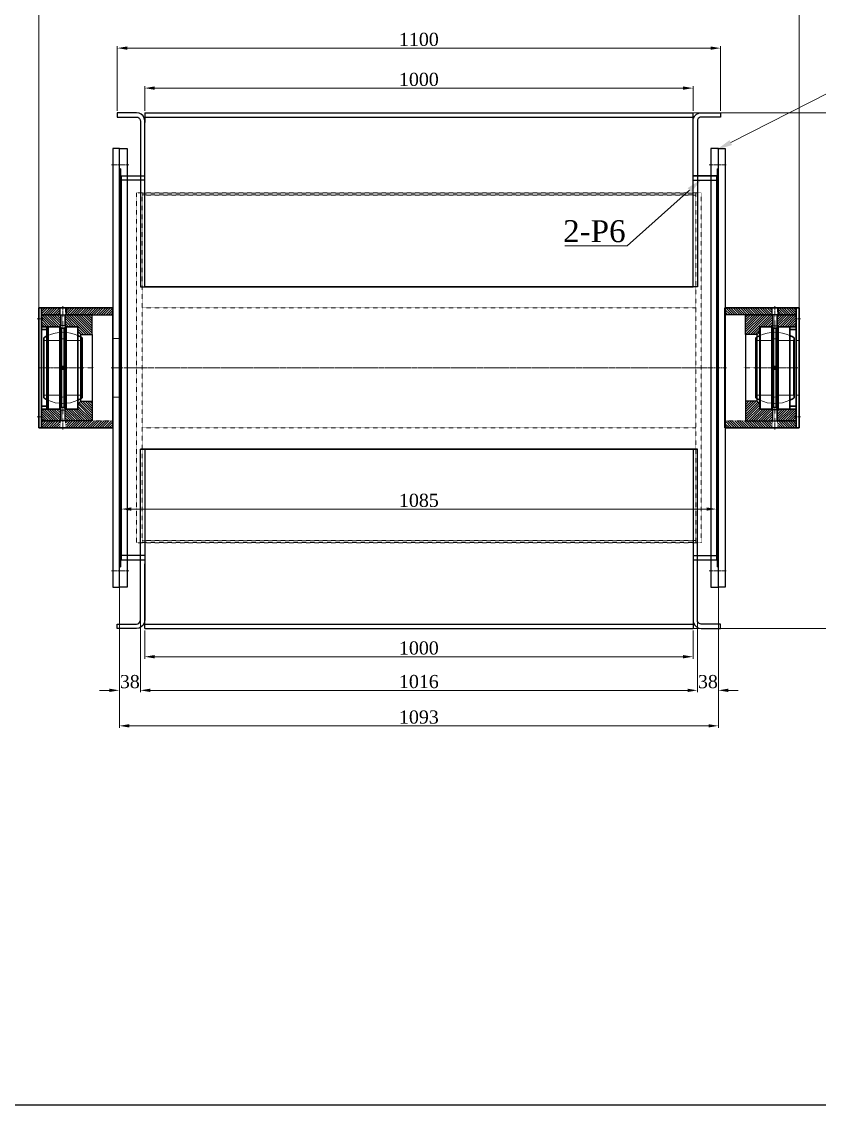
# Model space of a CAD drawing. Header units: inches. Extents: x 36705 to 45095, y -12195 to 29758.
# Drawn here: x 38234 to 39689, y 21218 to 23193 of the extents above; entities that cross this region are included whole.
import ezdxf

# ---------------------------------------------------------------- set-up
doc = ezdxf.new("R2010")
doc.units = ezdxf.units.IN
doc.header["$MEASUREMENT"] = 0
for name, pattern in [('AM_ISO08W050x2', [9, 6, -0.75, 1.5, -0.75]), ('CENTER', [2, 1.25, -0.25, 0.25, -0.25]), ('HIDDEN', [0.375, 0.25, -0.125])]:
    doc.linetypes.add(name, pattern=pattern)
doc.layers.get('Defpoints').update_dxf_attribs({"lineweight": 5})
for name, color, linetype, lineweight in [('2d ConnectionPoints', 7, 'Continuous', 50), ('AM_0', 7, 'Continuous', 30), ('AM_3', 6, 'HIDDEN', 15), ('AM_4', 3, 'Continuous', 15), ('AM_5', 3, 'Continuous', 15), ('AM_7', 4, 'CENTER', 15), ('AM_9', 253, 'Continuous', 0)]:
    doc.layers.add(name, color=color, linetype=linetype, lineweight=lineweight)
doc.layers.add('TEXT', color=20, linetype='Continuous')
doc.styles.add('Chu va so', font='arial.ttf')
doc.styles.get("Standard").update_dxf_attribs({"font": 'arial.ttf'})
doc.styles.add('TCVN', font='times.ttf')
doc.dimstyles.new('Hien', dxfattribs={"dimtxt": 20, "dimasz": 15, "dimexe": 3, "dimexo": 3, "dimgap": 3, "dimtad": 1, "dimtoh": 1, "dimdec": 0, "dimzin": 0, "dimdsep": 46, "dimtxsty": 'TCVN', "dimcen": 0, "dimclrd": 8, "dimclre": 250, "dimclrt": 41, "dimadec": 0, "dimazin": 0, "dimtfac": 1, "dimtdec": 0, "dimtofl": 0, "dimtmove": 1, "dimatfit": 3, "dimfxl": 1, "dimtolj": 1, "dimtzin": 0, "dimlwd": 9, "dimlwe": 9, "dimarcsym": 0})

# ---------------------------------------------------------------- blocks, each defined once
blk = doc.blocks.new('*D130')
at = {"color": 250, "lineweight": 9, "transparency": 16777216}
for p, q in [((38458.4, 23031), (38458.4, 23075.8)), ((39458.4, 23031), (39458.4, 23075.8))]:
    blk.add_line(p, q, dxfattribs=at)
at = {"color": 8, "lineweight": 9, "transparency": 16777216}
blk.add_line((39440.4, 23072.2), (38476.4, 23072.2), dxfattribs=at)
at = {"color": 8, "transparency": 16777216}
for points in [[(38476.4, 23075.2), (38476.4, 23069.2), (38458.4, 23072.2)], [(39440.4, 23075.2), (39440.4, 23069.2), (39458.4, 23072.2)]]:
    blk.add_solid(points, dxfattribs=at)
at = {"layer": 'Defpoints', "color": 0, "transparency": 16777216}
for p in [(38458.4, 23072.2), (38458.4, 23027.4), (39458.4, 23027.4)]:
    blk.add_point(p, dxfattribs=at)
at = {"color": 41, "transparency": 16777216, "insert": (38958.4, 23088), "char_height": 24, "attachment_point": 5, "style": 'TCVN'}
blk.add_mtext('\\A1;1000', dxfattribs=at)
blk = doc.blocks.new('*D131')
at = {"color": 250, "lineweight": 9, "transparency": 16777216}
for p, q in [((38408.4, 23031), (38408.4, 23148.7)), ((39508.4, 23031), (39508.4, 23148.7))]:
    blk.add_line(p, q, dxfattribs=at)
at = {"color": 8, "lineweight": 9, "transparency": 16777216}
blk.add_line((38426.4, 23145.1), (39490.4, 23145.1), dxfattribs=at)
at = {"color": 8, "transparency": 16777216}
for points in [[(38426.4, 23148.1), (38426.4, 23142.1), (38408.4, 23145.1)], [(39490.4, 23148.1), (39490.4, 23142.1), (39508.4, 23145.1)]]:
    blk.add_solid(points, dxfattribs=at)
at = {"layer": 'Defpoints', "color": 0, "transparency": 16777216}
for p in [(39508.4, 23145.1), (38408.4, 23027.4), (39508.4, 23027.4)]:
    blk.add_point(p, dxfattribs=at)
at = {"color": 41, "transparency": 16777216, "insert": (38958.4, 23160.9), "char_height": 24, "attachment_point": 5, "style": 'TCVN'}
blk.add_mtext('\\A1;1100', dxfattribs=at)
blk = doc.blocks.new('*D78')
at = {"color": 250, "lineweight": 9, "transparency": 16777216}
for p, q in [((38265.1, 22634.4), (38265.1, 23226.8)), ((39651.7, 22629.3), (39651.7, 23226.8))]:
    blk.add_line(p, q, dxfattribs=at)
at = {"color": 8, "lineweight": 9, "transparency": 16777216}
blk.add_line((38283.1, 23223.2), (39633.7, 23223.2), dxfattribs=at)
at = {"color": 8, "transparency": 16777216}
for points in [[(38283.1, 23226.2), (38283.1, 23220.2), (38265.1, 23223.2)], [(39633.7, 23226.2), (39633.7, 23220.2), (39651.7, 23223.2)]]:
    blk.add_solid(points, dxfattribs=at)
at = {"layer": 'Defpoints', "color": 0, "transparency": 16777216}
for p in [(39651.7, 23223.2), (38265.1, 22630.8), (39651.7, 22625.7)]:
    blk.add_point(p, dxfattribs=at)
at = {"color": 41, "transparency": 16777216, "insert": (38958.4, 23239.1), "char_height": 24, "attachment_point": 5, "style": 'TCVN'}
blk.add_mtext('\\A1;1387', dxfattribs=at)
blk = doc.blocks.new('*D132')
at = {"color": 250, "lineweight": 9, "transparency": 16777216}
for p, q in [((38412.1, 22165), (38412.1, 21906.3)), ((39504.7, 22165), (39504.7, 21906.3))]:
    blk.add_line(p, q, dxfattribs=at)
at = {"color": 8, "lineweight": 9, "transparency": 16777216}
blk.add_line((38430.1, 21909.9), (39486.7, 21909.9), dxfattribs=at)
at = {"color": 8, "transparency": 16777216}
for points in [[(38430.1, 21912.9), (38430.1, 21906.9), (38412.1, 21909.9)], [(39486.7, 21912.9), (39486.7, 21906.9), (39504.7, 21909.9)]]:
    blk.add_solid(points, dxfattribs=at)
at = {"layer": 'Defpoints', "color": 0, "transparency": 16777216}
for p in [(38412.1, 22168.6), (39504.7, 22168.6), (39504.7, 21909.9)]:
    blk.add_point(p, dxfattribs=at)
at = {"color": 41, "transparency": 16777216, "insert": (38958.4, 21925.8), "char_height": 24, "attachment_point": 5, "style": 'TCVN'}
blk.add_mtext('\\A1;1093', dxfattribs=at)
blk = doc.blocks.new('*D133')
at = {"color": 250, "lineweight": 9, "transparency": 16777216}
for p, q in [((38412.1, 22169), (38412.1, 21971)), ((38450.4, 22169), (38450.4, 21971))]:
    blk.add_line(p, q, dxfattribs=at)
at = {"color": 8, "lineweight": 9, "transparency": 16777216}
for p, q in [((38394.1, 21974.6), (38376.1, 21974.6)), ((38468.4, 21974.6), (38486.4, 21974.6))]:
    blk.add_line(p, q, dxfattribs=at)
at = {"color": 8, "transparency": 16777216}
for points in [[(38394.1, 21977.6), (38394.1, 21971.6), (38412.1, 21974.6)], [(38468.4, 21977.6), (38468.4, 21971.6), (38450.4, 21974.6)]]:
    blk.add_solid(points, dxfattribs=at)
at = {"layer": 'Defpoints', "color": 0, "transparency": 16777216}
for p in [(38412.1, 22172.6), (38450.4, 22172.6), (38450.4, 21974.6)]:
    blk.add_point(p, dxfattribs=at)
at = {"color": 41, "transparency": 16777216, "insert": (38431.2, 21990.4), "char_height": 24, "attachment_point": 5, "style": 'TCVN'}
blk.add_mtext('\\A1;38', dxfattribs=at)
blk = doc.blocks.new('*D134')
at = {"color": 250, "lineweight": 9, "transparency": 16777216}
for p, q in [((38450.4, 22169), (38450.4, 21971)), ((39466.4, 22147.5), (39466.4, 21971))]:
    blk.add_line(p, q, dxfattribs=at)
at = {"color": 8, "lineweight": 9, "transparency": 16777216}
blk.add_line((38468.4, 21974.6), (39448.4, 21974.6), dxfattribs=at)
at = {"color": 8, "transparency": 16777216}
for points in [[(38468.4, 21977.6), (38468.4, 21971.6), (38450.4, 21974.6)], [(39448.4, 21977.6), (39448.4, 21971.6), (39466.4, 21974.6)]]:
    blk.add_solid(points, dxfattribs=at)
at = {"layer": 'Defpoints', "color": 0, "transparency": 16777216}
for p in [(38450.4, 22172.6), (39466.4, 22151.1), (39466.4, 21974.6)]:
    blk.add_point(p, dxfattribs=at)
at = {"color": 41, "transparency": 16777216, "insert": (38958.4, 21990.5), "char_height": 24, "attachment_point": 5, "style": 'TCVN'}
blk.add_mtext('\\A1;1016', dxfattribs=at)
blk = doc.blocks.new('*D135')
at = {"color": 250, "lineweight": 9, "transparency": 16777216}
for p, q in [((39504.7, 22169.9), (39504.7, 21971)), ((39466.4, 22147.5), (39466.4, 21971))]:
    blk.add_line(p, q, dxfattribs=at)
at = {"color": 8, "lineweight": 9, "transparency": 16777216}
for p, q in [((39448.4, 21974.6), (39430.4, 21974.6)), ((39522.7, 21974.6), (39540.7, 21974.6))]:
    blk.add_line(p, q, dxfattribs=at)
at = {"color": 8, "transparency": 16777216}
for points in [[(39448.4, 21977.6), (39448.4, 21971.6), (39466.4, 21974.6)], [(39522.7, 21977.6), (39522.7, 21971.6), (39504.7, 21974.6)]]:
    blk.add_solid(points, dxfattribs=at)
at = {"layer": 'Defpoints', "color": 0, "transparency": 16777216}
for p in [(39504.7, 22173.5), (39466.4, 22151.1), (39504.7, 21974.6)]:
    blk.add_point(p, dxfattribs=at)
at = {"color": 41, "transparency": 16777216, "insert": (39485.5, 21990.4), "char_height": 24, "attachment_point": 5, "style": 'TCVN'}
blk.add_mtext('\\A1;38', dxfattribs=at)
blk = doc.blocks.new('*D136')
at = {"color": 250, "lineweight": 9, "transparency": 16777216}
for p, q in [((38458.4, 22083.8), (38458.4, 22032.3)), ((39458.4, 22083.8), (39458.4, 22032.3))]:
    blk.add_line(p, q, dxfattribs=at)
at = {"color": 8, "lineweight": 9, "transparency": 16777216}
blk.add_line((39440.4, 22035.9), (38476.4, 22035.9), dxfattribs=at)
at = {"color": 8, "transparency": 16777216}
for points in [[(38476.4, 22038.9), (38476.4, 22032.9), (38458.4, 22035.9)], [(39440.4, 22038.9), (39440.4, 22032.9), (39458.4, 22035.9)]]:
    blk.add_solid(points, dxfattribs=at)
at = {"layer": 'Defpoints', "color": 0, "transparency": 16777216}
for p in [(38458.4, 22087.4), (39458.4, 22087.4), (38458.4, 22035.9)]:
    blk.add_point(p, dxfattribs=at)
at = {"color": 41, "transparency": 16777216, "insert": (38958.4, 22051.7), "char_height": 24, "attachment_point": 5, "style": 'TCVN'}
blk.add_mtext('\\A1;1000', dxfattribs=at)
blk = doc.blocks.new('*D137')
at = {"color": 250, "lineweight": 9, "transparency": 16777216}
for p, q in [((38415.9, 22219.2), (38415.9, 22308.6)), ((39501, 22219.2), (39501, 22308.6))]:
    blk.add_line(p, q, dxfattribs=at)
at = {"color": 8, "lineweight": 9, "transparency": 16777216}
blk.add_line((38433.9, 22305), (39483, 22305), dxfattribs=at)
at = {"color": 8, "transparency": 16777216}
for points in [[(38433.9, 22308), (38433.9, 22302), (38415.9, 22305)], [(39483, 22308), (39483, 22302), (39501, 22305)]]:
    blk.add_solid(points, dxfattribs=at)
at = {"layer": 'Defpoints', "color": 0, "transparency": 16777216}
for p in [(39501, 22305), (38415.9, 22215.6), (39501, 22215.6)]:
    blk.add_point(p, dxfattribs=at)
at = {"color": 41, "transparency": 16777216, "insert": (38958.4, 22320.8), "char_height": 24, "attachment_point": 5, "style": 'TCVN'}
blk.add_mtext('\\A1;1085', dxfattribs=at)
blk = doc.blocks.new('*D138')
at = {"color": 250, "lineweight": 9, "transparency": 16777216}
for p, q in [((39370.9, 23027.4), (39832.1, 23027.4)), ((39370.9, 22087.4), (39832.1, 22087.4))]:
    blk.add_line(p, q, dxfattribs=at)
at = {"color": 8, "lineweight": 9, "transparency": 16777216}
blk.add_line((39828.5, 23009.4), (39828.5, 22105.4), dxfattribs=at)
at = {"color": 8, "transparency": 16777216}
for points in [[(39825.5, 23009.4), (39831.5, 23009.4), (39828.5, 23027.4)], [(39825.5, 22105.4), (39831.5, 22105.4), (39828.5, 22087.4)]]:
    blk.add_solid(points, dxfattribs=at)
at = {"layer": 'Defpoints', "color": 0, "transparency": 16777216}
for p in [(39367.3, 23027.4), (39367.3, 22087.4), (39828.5, 22087.4)]:
    blk.add_point(p, dxfattribs=at)
at = {"color": 41, "transparency": 16777216, "insert": (39812.6, 22557.4), "char_height": 24, "attachment_point": 5, "rotation": 90, "style": 'TCVN'}
blk.add_mtext('\\A1;940', dxfattribs=at)
blk = doc.blocks.new('*D83')
at = {"color": 8, "lineweight": 9, "transparency": 16777216}
for p, q in [((39705.2, 23063.8), (39527.2, 22972.9)), ((39817.6, 23063.8), (39705.2, 23063.8))]:
    blk.add_line(p, q, dxfattribs=at)
at = {"color": 8, "transparency": 16777216}
blk.add_solid([(39525, 22977.4), (39529.5, 22968.5), (39500.5, 22959.3)], dxfattribs=at)
at = {"layer": 'Defpoints', "color": 0, "transparency": 16777216}
for p in [(39500.1, 22959.1), (39500.5, 22959.3)]:
    blk.add_point(p, dxfattribs=at)
at = {"color": 41, "transparency": 16777216, "insert": (39764.4, 23090.1), "char_height": 40, "attachment_point": 5, "style": 'TCVN'}
blk.add_mtext('\\A1;2-P5', dxfattribs=at)
blk = doc.blocks.new('*D84')
at = {"color": 8, "lineweight": 9, "transparency": 16777216}
for p, q in [((39338.4, 22784.9), (39451.9, 22886.3)), ((39224.4, 22784.9), (39338.4, 22784.9))]:
    blk.add_line(p, q, dxfattribs=at)
at = {"color": 8, "transparency": 16777216}
blk.add_solid([(39448.6, 22890.1), (39455.2, 22882.6), (39474.3, 22906.3)], dxfattribs=at)
at = {"layer": 'Defpoints', "color": 0, "transparency": 16777216}
for p in [(39474.3, 22906.3), (39474.6, 22906.7)]:
    blk.add_point(p, dxfattribs=at)
at = {"color": 41, "transparency": 16777216, "insert": (39278.4, 22811.2), "char_height": 40, "attachment_point": 5, "style": 'TCVN'}
blk.add_mtext('\\A1;2-P6', dxfattribs=at)
blk = doc.blocks.new('1_GE_100_ES_2RS_ir_0_in_SKF_GE_100_ES_2RS_4')
at = {"layer": 'AM_0'}
for p, q in [((-35, 54.8), (-35, -54.8)), ((35, 54.8), (35, -54.8))]:
    blk.add_line(p, q, dxfattribs=at)
for start, end in [(115.029, 122.579), (57.421, 64.971), (237.421, 244.971), (295.029, 302.579)]:
    blk.add_arc((0, 0), 65, start, end, dxfattribs=at)
at = {"layer": 'AM_7'}
blk.add_line((-38.5, 0), (38.5, 0), dxfattribs=at)
at = {"layer": 'AM_9'}
for p, q in [((-5.7, 50), (-34, 50)), ((-34, 50), (-34, -50)), ((-5.7, 50), (-5.7, -50)), ((34, 50), (5.7, 50)), ((5.7, 50), (5.7, -50)), ((34, 50), (34, -50)), ((-34, -50), (-5.7, -50)), ((5.7, -50), (34, -50))]:
    blk.add_line(p, q, dxfattribs=at)
for centre, radius, start, end in [((0, 0), 65, 64.971, 115.029), ((-34, 51), 1, 180, 270), ((0, 46.5), 6.64, 31.7187, 148.2813), ((34, 51), 1, 270, 360), ((0, 0), 2.5, 176.547, 191.5772), ((0, 0), 2.5, 74.2513, 90), ((0, 0), 2.5, 348.4479, 2.5024), ((-34, -51), 1, 90, 180), ((0, 0), 65, 244.971, 295.029), ((0, -46.5), 6.64, 211.7187, 328.2813), ((34, -51), 1, 0, 90)]:
    blk.add_arc(centre, radius, start, end, dxfattribs=at)
blk = doc.blocks.new('2_GE_100_ES_2RS_or_0_in_SKF_GE_100_ES_2RS_4')
at = {"layer": 'AM_0'}
for p, q in [((-27.5, 74), (-27.5, -74)), ((-5.8, 75), (-26.5, 75)), ((-2.5, 72.1), (-5.8, 75)), ((-5.8, 75), (-5.8, -75)), ((2.5, 72.1), (-2.5, 72.1)), ((-2.5, 72.1), (-2.5, -72.1)), ((5.8, 75), (2.5, 72.1)), ((2.5, 72.1), (2.5, -72.1)), ((5.8, 75), (5.8, -75)), ((26.5, 75), (5.8, 75)), ((27.5, 74), (27.5, -74)), ((-26.5, -75), (-5.8, -75)), ((-5.8, -75), (-2.5, -72.1)), ((-2.5, -72.1), (2.5, -72.1)), ((2.5, -72.1), (5.8, -75)), ((5.8, -75), (26.5, -75))]:
    blk.add_line(p, q, dxfattribs=at)
for points in [[(-2.5, 0), (-2.5, 0), (-2.5, 0.4), (-2.4, 0.9), (-2.2, 1.2), (-1.9, 1.6), (-1.6, 1.9), (-1.3, 2.1), (-0.9, 2.3), (-0.5, 2.4), (0, 2.5), (0.4, 2.5), (0.8, 2.4), (1.2, 2.2), (1.6, 2), (1.9, 1.7), (2.1, 1.3), (2.3, 1), (2.4, 0.5), (2.5, 0)], [(2.5, 0), (2.5, -0.3), (2.4, -0.7), (2.2, -1.1), (2, -1.5), (1.8, -1.8), (1.4, -2), (1.1, -2.3), (0.7, -2.4), (0.3, -2.5), (-0.2, -2.5), (-0.6, -2.4), (-1, -2.3), (-1.3, -2.1), (-1.7, -1.9), (-2, -1.5), (-2.2, -1.2), (-2.4, -0.8), (-2.5, -0.4), (-2.5, 0)]]:
    blk.add_lwpolyline(points, dxfattribs=at)
for centre, start, end in [((-26.5, 74), 90, 180), ((26.5, 74), 0, 90), ((-26.5, -74), 180, 270), ((26.5, -74), 270, 360)]:
    blk.add_arc(centre, 1, start, end, dxfattribs=at)
at = {"layer": 'AM_4'}
for p, q in [((-26.5, 75), (-26.5, -75)), ((26.5, 75), (26.5, -75))]:
    blk.add_line(p, q, dxfattribs=at)
at = {"layer": 'AM_9'}
for start, end in [(64.971, 115.029), (244.971, 295.029)]:
    blk.add_arc((0, 0), 65, start, end, dxfattribs=at)
blk = doc.blocks.new('LK')
at = {"layer": '2d ConnectionPoints'}
blk.add_point((22303.5, 33830.6), dxfattribs=at)
blk.add_point((22303.5, 33830.6), dxfattribs=at)
for name in ['1_GE_100_ES_2RS_ir_0_in_SKF_GE_100_ES_2RS_4', '2_GE_100_ES_2RS_or_0_in_SKF_GE_100_ES_2RS_4']:
    blk.add_blockref(name, (22303.5, 33830.6))
blk = doc.blocks.new('klfjds')
at = {"true_color": 0xf1eb1f}
h = blk.add_hatch(dxfattribs=at)
h.set_pattern_fill('ANSI31', color=2, scale=25, angle=90)
h.paths.add_polyline_path([(6021.4, 33210.6), (6021.4, 33197.9), (6106.6, 33197.9), (6106.6, 33210.6)])
h.paths.add_polyline_path([(6118.2, 33210.6), (6118.2, 33197.9), (6151.4, 33197.9), (6151.4, 33210.6)])
at = {"true_color": 0xcd2027}
h = blk.add_hatch(dxfattribs=at)
h.set_pattern_fill('ANSI31', color=242, scale=25)
edge = h.paths.add_edge_path()
edge.add_spline(control_points=[(6108.4, 33197.8), (6108.2, 33197.8), (6108, 33197.9), (6107.6, 33197.9), (6107.4, 33197.9), (6107.4, 33197.9)], knot_values=[2.26088, 2.26088, 2.26088, 2.26088, 2.379631, 2.379631, 2.568038, 2.568038, 2.568038, 2.568038], degree=3, periodic=0)
edge.add_line((6107.4, 33197.9), (6058.9, 33197.9))
edge.add_line((6058.9, 33197.9), (6058.9, 33162.1))
edge.add_line((6058.9, 33162.1), (6079.9, 33162.1))
edge.add_line((6079.9, 33162.1), (6084.9, 33167.1))
edge.add_line((6084.9, 33167.1), (6084.9, 33174.1))
edge.add_line((6084.9, 33174.1), (6084.9, 33176.1))
edge.add_line((6084.9, 33176.1), (6107.4, 33176.1))
edge.add_line((6107.4, 33176.1), (6107.4, 33177.6))
edge.add_line((6107.4, 33177.6), (6108.4, 33177.6))
edge.add_line((6108.4, 33177.6), (6108.4, 33197.8))
edge = h.paths.add_edge_path()
edge.add_spline(control_points=[(6117.4, 33197.9), (6117.4, 33197.9), (6117.3, 33197.9), (6116.9, 33197.9), (6116.7, 33197.8), (6116.4, 33197.8)], knot_values=[0.446468, 0.446468, 0.446468, 0.446468, 0.634867, 0.634867, 0.753618, 0.753618, 0.753618, 0.753618], degree=3, periodic=0)
edge.add_line((6116.4, 33197.8), (6116.4, 33177.6))
edge.add_line((6116.4, 33177.6), (6117.4, 33177.6))
edge.add_line((6117.4, 33177.6), (6117.4, 33176.1))
edge.add_line((6117.4, 33176.1), (6151.4, 33176.1))
edge.add_line((6151.4, 33176.1), (6151.4, 33197.9))
edge.add_line((6151.4, 33197.9), (6117.4, 33197.9))
edge = h.paths.add_edge_path()
edge.add_spline(control_points=[(6107.4, 33004.3), (6107.4, 33004.3), (6107.6, 33004.3), (6108, 33004.3), (6108.2, 33004.3), (6108.4, 33004.4)], knot_values=[0.446468, 0.446468, 0.446468, 0.446468, 0.634875, 0.634875, 0.753627, 0.753627, 0.753627, 0.753627], degree=3, periodic=0)
edge.add_line((6108.4, 33004.4), (6108.4, 33024.6))
edge.add_line((6108.4, 33024.6), (6107.4, 33024.6))
edge.add_line((6107.4, 33024.6), (6107.4, 33026.1))
edge.add_line((6107.4, 33026.1), (6084.9, 33026.1))
edge.add_line((6084.9, 33026.1), (6084.9, 33028.1))
edge.add_line((6084.9, 33028.1), (6084.9, 33035.1))
edge.add_line((6084.9, 33035.1), (6079.9, 33040.1))
edge.add_line((6079.9, 33040.1), (6058.9, 33040.1))
edge.add_line((6058.9, 33040.1), (6058.9, 33035.1))
edge.add_line((6058.9, 33035.1), (6058.9, 33004.3))
edge.add_line((6058.9, 33004.3), (6107.4, 33004.3))
edge = h.paths.add_edge_path()
edge.add_spline(control_points=[(6116.4, 33004.4), (6116.7, 33004.3), (6116.9, 33004.3), (6117.3, 33004.3), (6117.4, 33004.3), (6117.4, 33004.3)], knot_values=[2.26088, 2.26088, 2.26088, 2.26088, 2.379631, 2.379631, 2.568038, 2.568038, 2.568038, 2.568038], degree=3, periodic=0)
edge.add_line((6117.4, 33004.3), (6151.4, 33004.3))
edge.add_line((6151.4, 33004.3), (6151.4, 33026.1))
edge.add_line((6151.4, 33026.1), (6117.4, 33026.1))
edge.add_line((6117.4, 33026.1), (6117.4, 33024.6))
edge.add_line((6117.4, 33024.6), (6116.4, 33024.6))
edge.add_line((6116.4, 33024.6), (6116.4, 33004.4))
at = {"true_color": 0xf1eb1f}
h = blk.add_hatch(dxfattribs=at)
h.set_pattern_fill('ANSI31', color=2, scale=25, angle=90)
h.paths.add_polyline_path([(6106.6, 32991.6), (6021.4, 32991.6), (6021.4, 33004.3), (6106.6, 33004.3)])
h.paths.add_polyline_path([(6151.4, 32991.6), (6118.2, 32991.6), (6118.2, 33004.3), (6151.4, 33004.3)])
at = {"ltscale": 0.02}
for p, q in [((6108.4, 33177.6), (6108.4, 33197.9)), ((6116.4, 33177.6), (6116.4, 33197.9)), ((6151.4, 33197.9), (6116.4, 33197.9)), ((6151.4, 33197.9), (6151.4, 33004.3)), ((6107.4, 33176.1), (6084.9, 33176.1)), ((6084.9, 33026.1), (6084.9, 33176.1)), ((6107.4, 33177.6), (6107.4, 33024.6)), ((6108.4, 33177.6), (6107.4, 33177.6)), ((6117.4, 33177.6), (6116.4, 33177.6)), ((6117.4, 33177.6), (6117.4, 33024.6)), ((6151.4, 33176.1), (6117.4, 33176.1)), ((6107.4, 33026.1), (6084.9, 33026.1)), ((6108.4, 33024.6), (6107.4, 33024.6)), ((6108.4, 33004.3), (6108.4, 33024.6)), ((6116.4, 33004.3), (6116.4, 33024.6)), ((6117.4, 33024.6), (6116.4, 33024.6)), ((6151.4, 33026.1), (6117.4, 33026.1)), ((6151.4, 33004.3), (6116.4, 33004.3))]:
    blk.add_line(p, q, dxfattribs=at)
for p, q in [((6058.9, 33162.1), (6058.9, 33037.1)), ((6079.9, 33162.1), (6084.9, 33167.1)), ((6079.9, 33040.1), (6079.9, 33162.1)), ((6079.9, 33040.1), (6084.9, 33035.1))]:
    blk.add_line(p, q)
for points in [[(6021.4, 33210.6), (6106.6, 33210.6), (6106.6, 33197.9), (6021.4, 33197.9)], [(6151.4, 33210.6), (6118.2, 33210.6), (6118.2, 33197.9), (6151.4, 33197.9)]]:
    blk.add_lwpolyline(points, close=True)
for points in [[(6080, 33162.1), (6058.9, 33162.1), (6058.9, 33197.9), (6108.4, 33197.9), (6108.4, 33177.6), (6107.4, 33177.6), (6107.4, 33176.1), (6084.9, 33176.1), (6084.9, 33174.1), (6084.9, 33174.1), (6084.9, 33165.1)], [(6151.4, 33197.9), (6116.4, 33197.9)], [(6079.9, 33040.1), (6058.9, 33040.1), (6058.9, 33004.3), (6108.4, 33004.3), (6108.4, 33024.6), (6107.4, 33024.6), (6107.4, 33026.1), (6084.9, 33026.1), (6084.9, 33028.1), (6084.9, 33028.1), (6084.9, 33037.1)]]:
    blk.add_lwpolyline(points, dxfattribs=at)
for points, knots in [([(6116.4, 33197.9), (6116.4, 33197.9), (6116.3, 33197.9), (6115.9, 33197.9), (6115.6, 33197.9), (6114.9, 33197.8), (6114.5, 33197.8), (6113.5, 33197.8), (6112.9, 33197.8), (6111.9, 33197.8), (6111.4, 33197.8), (6110.4, 33197.8), (6110, 33197.8), (6109.2, 33197.9), (6108.9, 33197.9), (6108.5, 33197.9), (6108.4, 33197.9), (6108.4, 33197.9)], [0.602832, 0.602832, 0.602832, 0.602832, 0.75354, 0.75354, 0.904248, 0.904248, 1.054956, 1.054956, 1.205664, 1.205664, 1.356372, 1.356372, 1.50708, 1.50708, 1.657788, 1.657788, 1.808496, 1.808496, 1.808496, 1.808496]), ([(6108.4, 33177.6), (6108.4, 33177.6), (6108.5, 33177.6), (6108.9, 33177.6), (6109.2, 33177.5), (6110, 33177.5), (6110.4, 33177.5), (6111.4, 33177.5), (6111.9, 33177.4), (6112.9, 33177.4), (6113.5, 33177.5), (6114.5, 33177.5), (6114.9, 33177.5), (6115.6, 33177.5), (6115.9, 33177.6), (6116.3, 33177.6), (6116.4, 33177.6), (6116.4, 33177.6)], [0.602936, 0.602936, 0.602936, 0.602936, 0.753669, 0.753669, 0.904403, 0.904403, 1.055137, 1.055137, 1.205871, 1.205871, 1.356605, 1.356605, 1.507339, 1.507339, 1.658073, 1.658073, 1.808807, 1.808807, 1.808807, 1.808807]), ([(6116.4, 33024.6), (6116.4, 33024.6), (6116.3, 33024.6), (6115.9, 33024.6), (6115.6, 33024.6), (6114.9, 33024.7), (6114.5, 33024.7), (6113.5, 33024.7), (6112.9, 33024.7), (6111.9, 33024.7), (6111.4, 33024.7), (6110.4, 33024.7), (6110, 33024.7), (6109.2, 33024.6), (6108.9, 33024.6), (6108.5, 33024.6), (6108.4, 33024.6), (6108.4, 33024.6)], [0.602936, 0.602936, 0.602936, 0.602936, 0.753669, 0.753669, 0.904403, 0.904403, 1.055137, 1.055137, 1.205871, 1.205871, 1.356605, 1.356605, 1.507339, 1.507339, 1.658073, 1.658073, 1.808807, 1.808807, 1.808807, 1.808807]), ([(6108.4, 33004.3), (6108.4, 33004.3), (6108.5, 33004.3), (6108.9, 33004.3), (6109.2, 33004.3), (6110, 33004.4), (6110.4, 33004.4), (6111.4, 33004.4), (6111.9, 33004.4), (6112.9, 33004.4), (6113.5, 33004.4), (6114.5, 33004.4), (6114.9, 33004.4), (6115.6, 33004.3), (6115.9, 33004.3), (6116.3, 33004.3), (6116.4, 33004.3), (6116.4, 33004.3)], [0.602832, 0.602832, 0.602832, 0.602832, 0.75354, 0.75354, 0.904248, 0.904248, 1.054956, 1.054956, 1.205664, 1.205664, 1.356372, 1.356372, 1.50708, 1.50708, 1.657788, 1.657788, 1.808496, 1.808496, 1.808496, 1.808496])]:
    blk.add_open_spline(points, degree=3, knots=knots, dxfattribs=at)
at = {"layer": 'AM_0'}
for p, q in [((6124.4, 33210.6), (6021.4, 33210.6)), ((6107.4, 33210.6), (6021.4, 33210.6)), ((6021.4, 33210.6), (6021.4, 32991.6)), ((6151.4, 33210.6), (6117.4, 33210.6)), ((6151.4, 33210.6), (6151.4, 32991.6)), ((6107.4, 32991.6), (6021.4, 32991.6)), ((6151.4, 32991.6), (6117.4, 32991.6))]:
    blk.add_line(p, q, dxfattribs=at)
blk.add_lwpolyline([(6116.4, 33197.9), (6116.4, 33177.6), (6117.4, 33177.6), (6117.4, 33176.1), (6151.4, 33176.1), (6151.4, 33197.9)], dxfattribs=at)
blk.add_lwpolyline([(6151.4, 33026.1), (6117.4, 33026.1), (6117.4, 33024.6), (6116.4, 33024.6), (6116.4, 33004.3), (6151.4, 33004.3)], close=True, dxfattribs=at)
for points, knots in [([(6112.4, 33210.4), (6111.8, 33210.4), (6111.1, 33210.5), (6109.9, 33210.5), (6109.3, 33210.5), (6108.5, 33210.5), (6108.1, 33210.6), (6107.6, 33210.6), (6107.4, 33210.6), (6107.4, 33210.6)], [0, 0, 0, 0, 0.1883912, 0.1883912, 0.3767823, 0.3767823, 0.5651734, 0.5651734, 0.7535645, 0.7535645, 0.7535645, 0.7535645]), ([(6117.4, 33210.6), (6117.4, 33210.6), (6117.3, 33210.6), (6116.8, 33210.6), (6116.4, 33210.5), (6115.5, 33210.5), (6115, 33210.5), (6113.7, 33210.5), (6113.1, 33210.4), (6112.4, 33210.4)], [2.2606934, 2.2606934, 2.2606934, 2.2606934, 2.4490845, 2.4490845, 2.6374756, 2.6374756, 2.8258667, 2.8258667, 3.0142579, 3.0142579, 3.0142579, 3.0142579]), ([(6107.4, 32991.6), (6107.4, 32991.6), (6107.6, 32991.6), (6108.1, 32991.6), (6108.5, 32991.7), (6109.3, 32991.7), (6109.9, 32991.7), (6111.1, 32991.7), (6111.8, 32991.7), (6112.4, 32991.7)], [2.2606934, 2.2606934, 2.2606934, 2.2606934, 2.4490845, 2.4490845, 2.6374756, 2.6374756, 2.8258667, 2.8258667, 3.0142579, 3.0142579, 3.0142579, 3.0142579]), ([(6112.4, 32991.7), (6113.1, 32991.7), (6113.7, 32991.7), (6115, 32991.7), (6115.5, 32991.7), (6116.4, 32991.7), (6116.8, 32991.6), (6117.3, 32991.6), (6117.4, 32991.6), (6117.4, 32991.6)], [0, 0, 0, 0, 0.1883912, 0.1883912, 0.3767823, 0.3767823, 0.5651734, 0.5651734, 0.7535645, 0.7535645, 0.7535645, 0.7535645])]:
    blk.add_open_spline(points, degree=3, knots=knots, dxfattribs=at)
at = {"layer": 'AM_3', "ltscale": 0.02}
for p, q in [((6107.4, 33210.6), (6107.4, 33197.9)), ((6117.4, 33210.6), (6117.4, 33197.9)), ((6124.4, 33197.9), (6021.4, 33197.9)), ((6107.4, 33197.9), (6021.4, 33197.9)), ((6151.4, 33197.9), (6117.4, 33197.9)), ((6107.4, 33004.3), (6021.4, 33004.3)), ((6107.4, 33004.3), (6107.4, 32991.6)), ((6117.4, 33004.3), (6117.4, 32991.6)), ((6151.4, 33004.3), (6117.4, 33004.3))]:
    blk.add_line(p, q, dxfattribs=at)
at = {"layer": 'AM_3', "ltscale": 0.02027}
for points, knots in [([(6107.4, 33197.9), (6107.4, 33197.9), (6107.6, 33197.9), (6108.1, 33197.9), (6108.5, 33197.8), (6109.3, 33197.8), (6109.9, 33197.8), (6111.1, 33197.7), (6111.8, 33197.7), (6112.4, 33197.7)], [2.2608796, 2.2608796, 2.2608796, 2.2608796, 2.4492861, 2.4492861, 2.6376927, 2.6376927, 2.8260994, 2.8260994, 3.0145061, 3.0145061, 3.0145061, 3.0145061]), ([(6112.4, 33197.7), (6113.1, 33197.7), (6113.7, 33197.7), (6115, 33197.8), (6115.5, 33197.8), (6116.4, 33197.8), (6116.8, 33197.9), (6117.3, 33197.9), (6117.4, 33197.9), (6117.4, 33197.9)], [0, 0, 0, 0, 0.1884067, 0.1884067, 0.3768134, 0.3768134, 0.56522, 0.56522, 0.7536265, 0.7536265, 0.7536265, 0.7536265]), ([(6112.4, 33004.5), (6111.8, 33004.5), (6111.1, 33004.5), (6109.9, 33004.4), (6109.3, 33004.4), (6108.5, 33004.4), (6108.1, 33004.3), (6107.6, 33004.3), (6107.4, 33004.3), (6107.4, 33004.3)], [0, 0, 0, 0, 0.1884067, 0.1884067, 0.3768134, 0.3768134, 0.56522, 0.56522, 0.7536265, 0.7536265, 0.7536265, 0.7536265]), ([(6117.4, 33004.3), (6117.4, 33004.3), (6117.3, 33004.3), (6116.8, 33004.3), (6116.4, 33004.4), (6115.5, 33004.4), (6115, 33004.4), (6113.7, 33004.5), (6113.1, 33004.5), (6112.4, 33004.5)], [2.2608796, 2.2608796, 2.2608796, 2.2608796, 2.4492861, 2.4492861, 2.6376927, 2.6376927, 2.8260994, 2.8260994, 3.0145061, 3.0145061, 3.0145061, 3.0145061])]:
    blk.add_open_spline(points, degree=3, knots=knots, dxfattribs=at)
at = {"layer": 'AM_7', "linetype": 'AM_ISO08W050x2'}
for p, q in [((6112.4, 33213.6), (6112.4, 33194.9)), ((6112.4, 33007.3), (6112.4, 32988.6))]:
    blk.add_line(p, q, dxfattribs=at)
at = {"layer": 'AM_7', "ltscale": 0.005}
for p, q in [((6112.4, 33202.5), (6112.4, 33174.4)), ((6112.4, 33001.4), (6112.4, 33027.7))]:
    blk.add_line(p, q, dxfattribs=at)
at = {"layer": 'AM_7', "ltscale": 0.01}
blk.add_line((6055.9, 33101.1), (6154.4, 33101.1), dxfattribs=at)
blk = doc.blocks.new('fhds')
at = {"layer": 'AM_0'}
for p, q in [((15753.3, 29749), (15753.3, 29858.5)), ((15753.3, 29858.5), (15758.3, 29858.5)), ((15758.3, 29858.5), (15758.3, 29824)), ((15758.3, 29858.5), (15758.3, 29679)), ((15758.3, 29824), (15767.8, 29824)), ((15767.8, 29674), (15767.8, 29824)), ((15758.3, 29819), (15767.8, 29819)), ((15753.3, 29639.5), (15753.3, 29749)), ((15758.3, 29679), (15767.8, 29679)), ((15758.3, 29674), (15767.8, 29674)), ((15758.3, 29674), (15758.3, 29639.5)), ((15753.3, 29639.5), (15758.3, 29639.5))]:
    blk.add_line(p, q, dxfattribs=at)
at = {"layer": 'AM_7', "linetype": 'AM_ISO08W050x2'}
for p, q in [((15750.3, 29838.5), (15761.3, 29838.5)), ((15750.3, 29659.5), (15761.3, 29659.5))]:
    blk.add_line(p, q, dxfattribs=at)
at = {"xscale": -1}
for name, p in [('klfjds', (21909.7, -3352.1)), ('LK', (38100.8, -4081.6))]:
    blk.add_blockref(name, p, dxfattribs=at)
blk = doc.blocks.new('lkfjd')
at = {"layer": 'AM_0'}
for p, q in [((6777.4, 33210.6), (6772.4, 33210.6)), ((6772.4, 33210.6), (6772.4, 33176.1)), ((6772.4, 33210.6), (6772.4, 33031.1)), ((6777.4, 33101.1), (6777.4, 33210.6)), ((6760.9, 33026.1), (6760.9, 33176.1)), ((6772.4, 33176.1), (6760.9, 33176.1)), ((6772.4, 33171.1), (6760.9, 33171.1)), ((6777.4, 32991.6), (6777.4, 33101.1)), ((6772.4, 33031.1), (6760.9, 33031.1)), ((6772.4, 33026.1), (6760.9, 33026.1)), ((6772.4, 33026.1), (6772.4, 32991.6)), ((6777.4, 32991.6), (6772.4, 32991.6))]:
    blk.add_line(p, q, dxfattribs=at)
at = {"layer": 'AM_3', "ltscale": 0.02}
for p, q in [((6777.4, 33151.1), (6772.4, 33151.1)), ((6777.4, 33051.1), (6772.4, 33051.1))]:
    blk.add_line(p, q, dxfattribs=at)
at = {"layer": 'AM_7', "linetype": 'AM_ISO08W050x2'}
for p, q in [((6780.4, 33190.6), (6769.4, 33190.6)), ((6780.4, 33011.6), (6769.4, 33011.6))]:
    blk.add_line(p, q, dxfattribs=at)
blk = doc.blocks.new('lkfjsd')
for name, p in [('klfjds', (0, 0)), ('lkfjd', (-621, 0)), ('LK', (-16191.1, -729.5))]:
    blk.add_blockref(name, p)
blk = doc.blocks.new('KHUNG TEN A4 - TD - 13.2.2023')
blk.add_lwpolyline([(3, 213), (300, 213), (300, 3), (3, 3)], close=True)
at = {"width": 0.85}
for tag, p in [('REV4', (226.38, 94.23)), ('NGAY_REV04', (229.9, 94.23)), ('DESCRIPTION_4', (241.49, 94.23, 0)), ('DESCRIPTION_3', (241.49, 89.23, 0)), ('DESCRIPTION_2', (241.49, 84.23, 0)), ('DESCRIPTION_1', (241.49, 79.23, 0)), ('DESCRIPTION_0', (241.49, 74.23, 0))]:
    blk.add_attdef(tag, p, '', height=1.5, dxfattribs=at)
at = {"layer": 'TEXT', "ltscale": 0.1, "style": 'Chu va so'}
for tag, p, height, width in [('REV3', (226.38, 89.23), 1.5, 0.85), ('NGAY_REV03', (229.9, 89.23), 1.5, 0.85), ('REV2', (226.38, 84.23), 1.5, 0.85), ('NGAY_REV02', (229.9, 84.23), 1.5, 0.85), ('REV1', (226.38, 79.23), 1.5, 0.85), ('NGAY_REV01', (229.9, 79.23), 1.5, 0.85), ('REV0', (226.38, 74.23), 1.5, 0.85), ('NGAY_REV0', (229.9, 74.23), 1.5, 0.85), ('NGUOI_VE', (252.6, 69.23), 1.5, 0.85), ('NGUOI_KIEM_1', (264.6, 69.23), 1.5, 0.9), ('NGUOI_KIEM_2', (276.6, 69.23), 1.5, 0.9), ('STT-BV', (232.09, 3.98), 2, 0.85)]:
    blk.add_attdef(tag, p, '', height=height, dxfattribs=dict(at, width=width))
at = {"layer": 'TEXT', "ltscale": 0.1, "width": 0.85}
blk.add_attdef('NGUOI_DUYET', (288.6, 69.23), '', height=1.5, dxfattribs=at)
at = {"layer": 'TEXT', "lineweight": 25, "ltscale": 0.1, "style": 'Chu va so'}
for tag, p, height in [('PROJECT_CODE', (231.95, 28.65), 3.6), ('TITLE1', (231.95, 19.98), 2), ('TITLE2', (231.95, 16.05), 2), ('TITLE3', (231.95, 12.12), 2)]:
    blk.add_attdef(tag, p, '', height=height, dxfattribs=at)
at = {"layer": 'TEXT', "ltscale": 0.1, "style": 'Chu va so'}
for tag, p in [('A4_A4', (292.03, 6, 0)), ('REV.', (297.2, 6, 0))]:
    blk.add_attdef(tag, p, '', height=1.5, dxfattribs=at)

msp = doc.modelspace()

# ---------------------------------------------------------------- linework, layer by layer
for p, q in [((38458.42476, 23027.36797, -16.85278), (38458.42476, 23009.80884, -16.85278)), ((38458.42476, 23027.36797, -16.85278), (39458.42476, 23027.36797, -16.85278)), ((38458.42476, 23019.36797, -16.85278), (39458.42476, 23019.36797, -16.85278)), ((39458.42476, 23014.32127, -16.85278), (39458.42476, 23027.36797, -16.85278)), ((39458.42476, 22710.33106, -16.85278), (39458.42476, 23014.32127, -16.85278)), ((38458.42476, 22710.33106, -16.85278), (39458.42476, 22710.33106, -16.85278)), ((39458.42476, 22710.33106, -16.85278), (38458.42476, 22710.33106, -16.85278)), ((39458.42476, 22414.40488, -16.85278), (38458.42476, 22414.40488, -16.85278)), ((38458.42476, 22087.36797, -16.85278), (38458.42476, 22204.9271, -16.85278)), ((38458.42476, 22095.36797, -16.85278), (39458.42476, 22095.36797, -16.85278)), ((38458.42476, 22087.36797, -16.85278), (39458.42476, 22087.36797, -16.85278)), ((39458.42476, 22100.41467, -16.85278), (39458.42476, 22087.36797, -16.85278))]:
    msp.add_line(p, q)
at = {"ltscale": 0.02}
for p, q in [((38415.88289, 22212.36797, -16.85278), (38415.88289, 22912.36797, -16.85278)), ((38415.88289, 22912.36797, -16.85278), (38458.42476, 22912.36797, -16.85278)), ((39458.42476, 22912.36797, -16.85278), (39500.96664, 22912.36797, -16.85278)), ((39500.96664, 22912.36797, -16.85278), (39458.42476, 22912.36797, -16.85278)), ((39500.96664, 22912.36797, -16.85278), (39500.96664, 22212.36797, -16.85278)), ((39500.96664, 22912.36797, -16.85278), (39500.96664, 22212.36797, -16.85278)), ((38458.42476, 22904.36797, -16.85278), (38415.88289, 22904.36797, -16.85278)), ((39458.42476, 22904.36797, -16.85278), (39500.96664, 22904.36797, -16.85278)), ((38458.42476, 22220.36797, -16.85278), (38415.88289, 22220.36797, -16.85278)), ((39458.42476, 22220.36797, -16.85278), (39500.96664, 22220.36797, -16.85278)), ((38414.1292, 22199.85565, -16.85278), (38412.1292, 22199.85565, -16.85278)), ((38415.88289, 22212.36797, -16.85278), (38458.42476, 22212.36797, -16.85278)), ((39458.42476, 22212.36797, -16.85278), (39500.96664, 22212.36797, -16.85278)), ((39502.72033, 22199.85565, -16.85278), (39504.72033, 22199.85565, -16.85278))]:
    msp.add_line(p, q, dxfattribs=at)
at = {"elevation": -16.85278}
for points in [[(38458.42476, 22710.33106), (38458.42476, 23012.35319, 0.0851642332), (38457.56605, 23017.35812, 0.3178372452), (38443.40999, 23027.36797), (38408.42476, 23027.36797), (38408.42476, 23027.36797), (38408.42476, 23019.36797), (38443.40999, 23019.36797, -0.3178372452), (38450.02358, 23014.69145, -0.0851642332), (38450.42476, 23012.35319), (38450.42476, 22710.33106)], [(39458.42476, 22710.33106), (39458.42476, 23012.35319, -0.0851642332), (39459.28347, 23017.35812, -0.3178372452), (39473.43954, 23027.36797), (39508.42476, 23027.36797), (39508.42476, 23027.36797), (39508.42476, 23019.36797), (39473.43954, 23019.36797, 0.3178372452), (39466.82595, 23014.69145, 0.0851642332), (39466.42476, 23012.35319), (39466.42476, 22710.33106)], [(38458.42476, 22414.40488), (38458.42476, 22102.38275, -0.0851642332), (38457.56605, 22097.37782, -0.3178372452), (38443.40999, 22087.36797), (38408.42476, 22087.36797), (38408.42476, 22087.36797), (38408.42476, 22095.36797), (38443.40999, 22095.36797, 0.3178372452), (38450.02358, 22100.04449, 0.0851642332), (38450.42476, 22102.38275), (38450.42476, 22414.40488)], [(39458.42476, 22414.40488), (39458.42476, 22102.38275, 0.0851642332), (39459.28347, 22097.37782, 0.3178372452), (39473.43954, 22087.36797), (39508.42476, 22087.36797), (39508.42476, 22087.36797), (39508.42476, 22095.36797), (39473.43954, 22095.36797, -0.3178372452), (39466.82595, 22100.04449, -0.0851642332), (39466.42476, 22102.38275), (39466.42476, 22414.40488)]]:
    msp.add_lwpolyline(points, format="xyb", close=True, dxfattribs=at)
for points in [[(38400.1292, 22962.36797), (38400.1292, 22162.36797), (38412.1292, 22162.36797), (38412.1292, 22962.36797)], [(38426.1292, 22962.36797), (38426.1292, 22162.36797), (38412.1292, 22162.36797), (38412.1292, 22962.36797)], [(39490.72033, 22962.36797), (39490.72033, 22162.36797), (39504.72033, 22162.36797), (39504.72033, 22962.36797)], [(39490.72033, 22962.36797), (39490.72033, 22162.36797), (39504.72033, 22162.36797), (39504.72033, 22962.36797)], [(39516.72033, 22962.36797), (39516.72033, 22162.36797), (39504.72033, 22162.36797), (39504.72033, 22962.36797)], [(39516.72033, 22962.36797), (39516.72033, 22162.36797), (39504.72033, 22162.36797), (39504.72033, 22962.36797)]]:
    msp.add_lwpolyline(points, close=True, dxfattribs=at)
for points in [[(38412.1292, 22199.85565), (38414.1292, 22199.85565), (38414.1292, 22924.88028), (38412.1292, 22924.88028)], [(39504.72033, 22199.85565), (39502.72033, 22199.85565), (39502.72033, 22924.88028), (39504.72033, 22924.88028)], [(39504.72033, 22199.85565), (39502.72033, 22199.85565), (39502.72033, 22924.88028), (39504.72033, 22924.88028)]]:
    msp.add_lwpolyline(points, dxfattribs=at)
at = {"ltscale": 0.02, "elevation": -16.85278}
for points in [[(38414.1292, 22924.88028), (38412.1292, 22924.88028), (38414.1292, 22924.88028), (38414.1292, 22199.85565)], [(39502.72033, 22924.88028), (39504.72033, 22924.88028), (39502.72033, 22924.88028), (39502.72033, 22199.85565)], [(39502.72033, 22924.88028), (39504.72033, 22924.88028), (39502.72033, 22924.88028), (39502.72033, 22199.85565)]]:
    msp.add_lwpolyline(points, close=True, dxfattribs=at)
at = {"layer": 'AM_0'}
msp.add_line((39209.67107, 22710.33106, -16.85278), (39219.68092, 22710.33106, -16.85278), dxfattribs=at)
at = {"layer": 'AM_0', "color": 3}
for p, q in [((38450.42476, 22414.40488, -16.85278), (38458.42476, 22414.40488, -16.85278)), ((39458.42476, 22414.40488, -16.85278), (38458.42476, 22414.40488, -16.85278)), ((39466.42476, 22414.40488, -16.85278), (39458.42476, 22414.40488, -16.85278))]:
    msp.add_line(p, q, dxfattribs=at)
at = {"layer": 'AM_3', "color": 5, "ltscale": 0.02}
for p, q in [((38443.41491, 22243.36797, -16.85278), (38443.41491, 22881.36797, -16.85278)), ((38453.42476, 22881.36797, -16.85278), (38443.41491, 22881.36797, -16.85278)), ((39463.42476, 22881.36797, -16.85278), (38453.42476, 22881.36797, -16.85278)), ((38453.42476, 22881.36797, -16.85278), (38453.42476, 22243.36797, -16.85278)), ((38453.42476, 22880.70887, -16.85278), (39463.42476, 22880.70887, -16.85278)), ((38453.42476, 22877.57288, -16.85278), (39463.42476, 22877.57288, -16.85278)), ((39463.42476, 22876.8428, -16.85278), (38453.42476, 22876.8428, -16.85278)), ((39463.42476, 22243.36797, -16.85278), (39463.42476, 22881.36797, -16.85278)), ((39463.42476, 22243.36797, -16.85278), (39463.42476, 22881.36797, -16.85278)), ((39473.43462, 22881.36797, -16.85278), (39463.42476, 22881.36797, -16.85278)), ((39473.43462, 22881.36797, -16.85278), (39473.43462, 22243.36797, -16.85278)), ((39473.43462, 22881.36797, -16.85278), (39473.43462, 22243.36797, -16.85278)), ((38453.42476, 22861.76592, -16.85278), (38453.42476, 22861.81493, -16.85278)), ((39463.42476, 22671.86797, -16.85278), (38453.42476, 22671.86797, -16.85278)), ((39463.42476, 22452.86797, -16.85278), (38453.42476, 22452.86797, -16.85278)), ((38453.42476, 22346.16833, -16.85278), (38453.42476, 22346.21718, -16.85278)), ((38453.42476, 22243.36797, -16.85278), (38443.41491, 22243.36797, -16.85278)), ((39463.42476, 22247.89314, -16.85278), (38453.42476, 22247.89314, -16.85278)), ((38453.42476, 22247.16306, -16.85278), (39463.42476, 22247.16306, -16.85278)), ((38453.42476, 22244.02707, -16.85278), (39463.42476, 22244.02707, -16.85278)), ((39463.42476, 22243.36797, -16.85278), (38453.42476, 22243.36797, -16.85278)), ((39473.43462, 22243.36797, -16.85278), (39463.42476, 22243.36797, -16.85278))]:
    msp.add_line(p, q, dxfattribs=at)
at = {"layer": 'AM_5'}
for p, q in [((38400.1292, 22615.86797, -16.85278), (38414.1292, 22615.86797, -16.85278)), ((38400.1292, 22508.86797, -16.85278), (38414.1292, 22508.86797, -16.85278))]:
    msp.add_line(p, q, dxfattribs=at)
at = {"layer": 'AM_7', "linetype": 'AM_ISO08W050x2'}
for p, q in [((38415.1292, 22932.36797, -16.85278), (38397.1292, 22932.36797, -16.85278)), ((38429.1292, 22932.36797, -16.85278), (38409.1292, 22932.36797, -16.85278)), ((39487.72033, 22932.36797, -16.85278), (39507.72033, 22932.36797, -16.85278)), ((39501.72033, 22932.36797, -16.85278), (39519.72033, 22932.36797, -16.85278)), ((38397.1292, 22562.36797, -16.85278), (38417.1292, 22562.36797, -16.85278)), ((38415.1292, 22192.36797, -16.85278), (38397.1292, 22192.36797, -16.85278)), ((38429.1292, 22192.36797, -16.85278), (38409.1292, 22192.36797, -16.85278)), ((39487.72033, 22192.36797, -16.85278), (39507.72033, 22192.36797, -16.85278)), ((39501.72033, 22192.36797, -16.85278), (39519.72033, 22192.36797, -16.85278))]:
    msp.add_line(p, q, dxfattribs=at)
at = {"layer": 'AM_7', "ltscale": 6}
msp.add_line((39519.72033, 22562.36797, -16.85278), (38397.1292, 22562.36797, -16.85278), dxfattribs=at)
at = {"layer": 'AM_7', "color": 5, "ltscale": 5}
msp.add_line((38427.1489, 22562.36797, -16.85278), (39489.70063, 22562.36797, -16.85278), dxfattribs=at)

# ---------------------------------------------------------------- block references
for name, p in [('fhds', (22511.82422, -7186.63739, -16.85278)), ('lkfjsd', (33495.29011, -10538.72653, -16.85278))]:
    msp.add_blockref(name, p)

# ---------------------------------------------------------------- dimensions: what is measured, and where the dimension line sits
for base, p1, p2, picture, middle in [((39651.72033, 23223.23282, -16.85278), (38265.1292, 22630.79222, -16.85278), (39651.72033, 22625.6565, -16.85278), '*D78', (38958.42476, 23239.07506, -16.85278)), ((39508.42476, 23145.05395, -16.85278), (38408.42476, 23027.36797, -16.85278), (39508.42476, 23027.36797, -16.85278), '*D131', (38958.42476, 23160.86159, -16.85278)), ((38458.42476, 23072.16314, -16.85278), (39458.42476, 23027.36797, -16.85278), (38458.42476, 23027.36797, -16.85278), '*D130', (38958.42476, 23087.97078, -16.85278)), ((39500.96664, 22304.95569, -16.85278), (38415.88289, 22215.60079, -16.85278), (39500.96664, 22215.60079, -16.85278), '*D137', (38958.42476, 22320.76334, -16.85278)), ((39504.72033, 21909.94767, -16.85278), (38412.1292, 22168.63947, -16.85278), (39504.72033, 22168.63947, -16.85278), '*D132', (38958.42476, 21925.78992, -16.85278)), ((39466.42476, 21974.64809, -16.85278), (38450.42476, 22172.63871, -16.85278), (39466.42476, 22151.08692, -16.85278), '*D134', (38958.42476, 21990.45573, -16.85278)), ((38458.42476, 22035.87949, -16.85278), (39458.42476, 22087.36797, -16.85278), (38458.42476, 22087.36797, -16.85278), '*D136', (38958.42476, 22051.68713, -16.85278))]:
    dim = msp.add_linear_dim(base=base, p1=p1, p2=p2, dimstyle='Hien', override={"dimscale": 1.2})
    dim.commit()
    dim.dimension.update_dxf_attribs({"geometry": picture, "text_midpoint": middle})
for p1, p2, text, picture, middle in [((39500.07539, 22959.06094, -16.85278), (39500.5207, 22959.28831, -16.85278), '2-P5', '*D83', (39705.18842, 23063.78994, -16.85278)), ((39474.63802, 22906.67488, -16.85278), (39474.26535, 22906.34155, -16.85278), '2-P6', '*D84', (39338.44837, 22784.86326, -16.85278))]:
    dim = msp.add_diameter_dim_2p(p1=p1, p2=p2, text=text, dimstyle='Hien', override={"dimscale": 2})
    dim.commit()
    dim.dimension.update_dxf_attribs({"geometry": picture, "text_midpoint": middle, "dimtype": 163})
dim = msp.add_linear_dim(base=(39828.48654, 22087.36797, -16.85278), p1=(39367.30674, 23027.36797, -16.85278), p2=(39367.30674, 22087.36797, -16.85278), angle=90, dimstyle='Hien', override={"dimscale": 1.2})
dim.commit()
dim.dimension.update_dxf_attribs({"geometry": '*D138', "text_midpoint": (39812.64429, 22557.36797, -16.85278)})
for base, p1, p2, picture, middle in [((38450.42476, 21974.64809, -16.85278), (38412.1292, 22172.63871, -16.85278), (38450.42476, 22172.63871, -16.85278), '*D133', (38431.19163, 21974.55041, -16.85278)), ((39504.72033, 21974.64809, -16.85278), (39466.42476, 22151.08692, -16.85278), (39504.72033, 22173.53465, -16.85278), '*D135', (39485.48751, 21974.57988, -16.85278))]:
    dim = msp.add_linear_dim(base=base, p1=p1, p2=p2, dimstyle='Hien', override={"dimscale": 1.2})
    dim.commit()
    dim.dimension.update_dxf_attribs({"geometry": picture, "text_midpoint": middle, "dimtype": 160})

# ---------------------------------------------------------------- next in the draw order: block references
at = {"xscale": 14.12591618355772, "yscale": 14.12591618355772, "zscale": 14.12591618355772}
msp.add_blockref('KHUNG TEN A4 - TD - 13.2.2023', (36869.37142, 21175.8848, -16.93531), dxfattribs=at)

doc.saveas('drawing.dxf')
